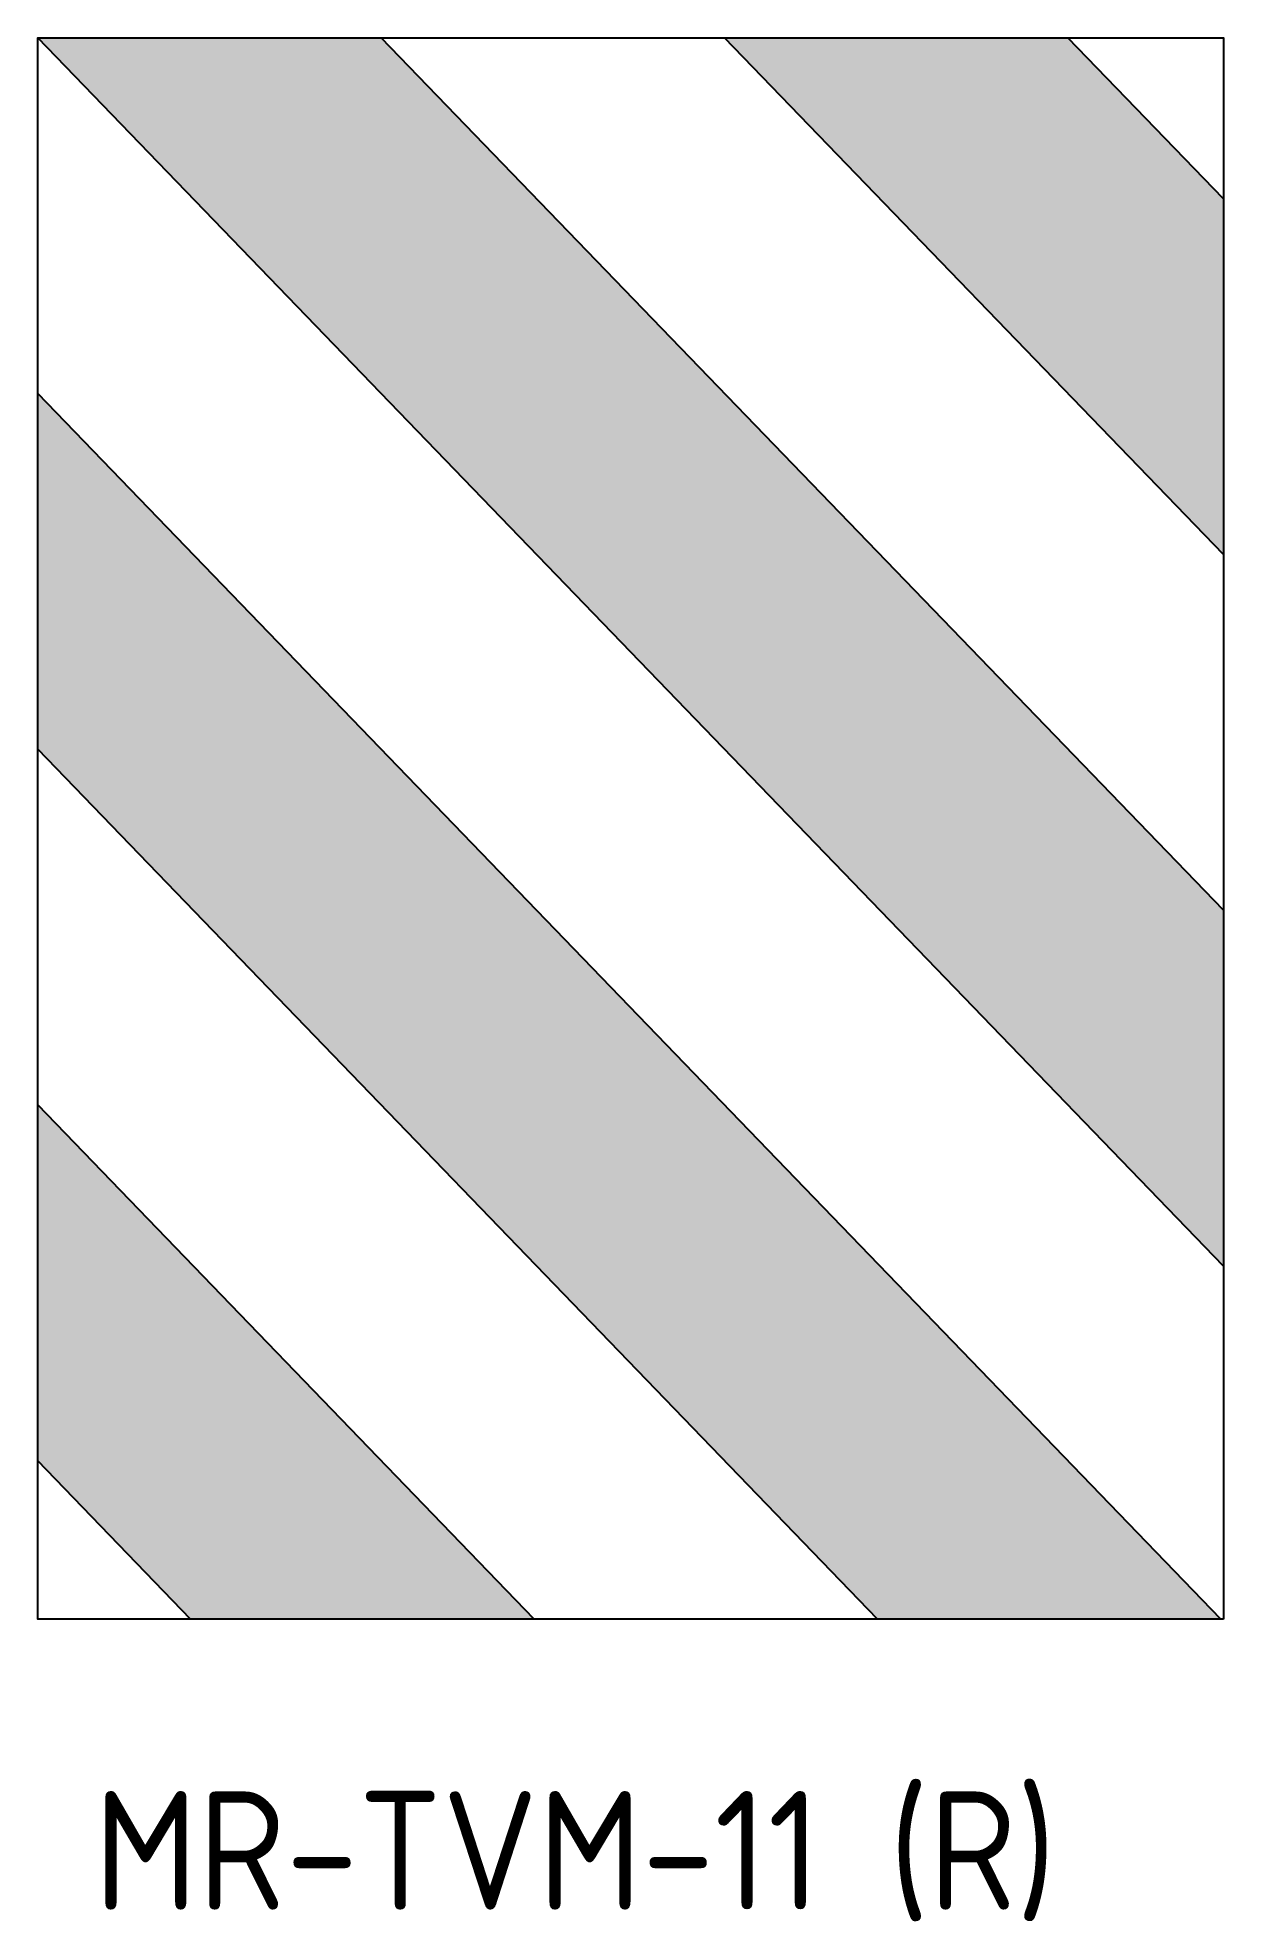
# Model space of a CAD drawing. Extents: x 279.2 to 309.2, y 141.4 to 189.
import ezdxf

# ---------------------------------------------------------------- set-up
doc = ezdxf.new("R2010")
doc.units = 0
doc.header["$LTSCALE"] = 12
doc.header["$MEASUREMENT"] = 0
doc.layers.add('L25', color=1, linetype='CONTINUOUS')
doc.layers.add('T25', color=1, linetype='CONTINUOUS')
doc.styles.add('ISO', font='iso')

msp = doc.modelspace()

# ---------------------------------------------------------------- hatches: boundary and pattern name
at = {"layer": 'L25'}
for points in [[(287.904, 189.048), (279.216, 189.048), (309.216, 157.979), (309.216, 166.977)], [(309.216, 175.974), (309.216, 184.972), (305.28, 189.048), (296.592, 189.048)], [(279.216, 180.05), (279.216, 171.053), (300.463, 149.048), (309.151, 149.048)], [(279.216, 153.057), (283.087, 149.048), (291.775, 149.048), (279.216, 162.055)]]:
    msp.add_hatch(color=256, dxfattribs=at).paths.add_polyline_path(points)

# ---------------------------------------------------------------- linework, layer by layer
for p, q in [((309.216, 157.979), (279.216, 189.048)), ((309.216, 166.977), (287.904, 189.048)), ((309.216, 175.974), (296.592, 189.048)), ((309.216, 184.972), (305.28, 189.048)), ((309.151, 149.048), (279.216, 180.05)), ((300.463, 149.048), (279.216, 171.053)), ((291.775, 149.048), (279.216, 162.055)), ((283.087, 149.048), (279.216, 153.057))]:
    msp.add_line(p, q, dxfattribs=at)
msp.add_lwpolyline([(309.216, 149.048), (279.216, 149.048), (279.216, 189.048), (309.216, 189.048)], close=True, dxfattribs=at)

# ---------------------------------------------------------------- texts
at = {"layer": 'T25', "color": 3, "style": 'ISO'}
msp.add_text('MR-TVM-11 (R)', height=3, dxfattribs=at).set_placement((280.639, 141.703))

doc.saveas('drawing.dxf')
